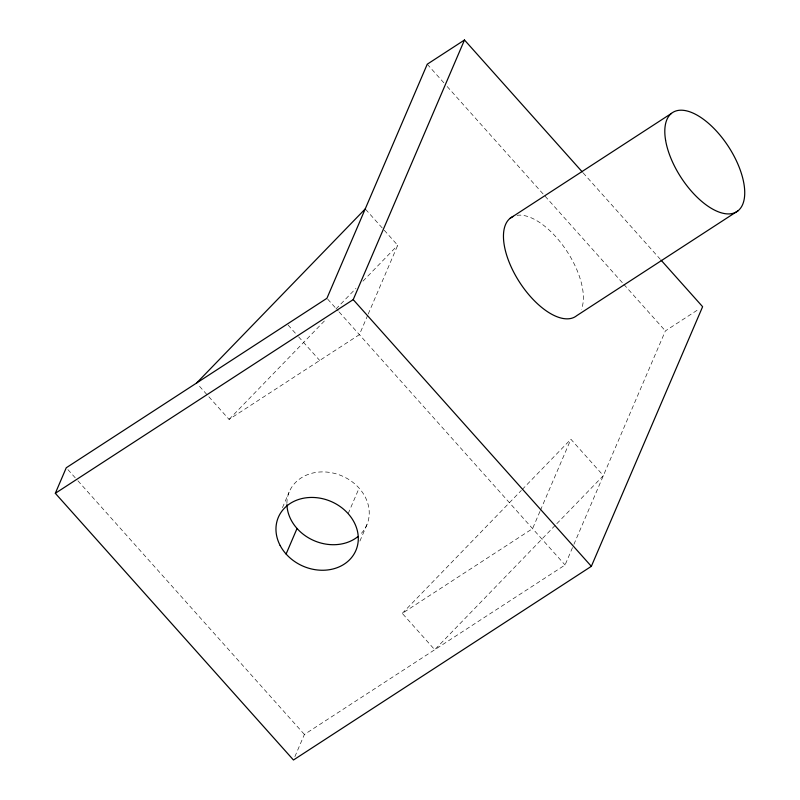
<?xml version="1.0" encoding="UTF-8"?>
<svg xmlns="http://www.w3.org/2000/svg" width="800" height="800" viewBox="0 0 800 800"><rect width="100%" height="100%" fill="white"/><g stroke="black" fill="none" stroke-linecap="round" stroke-linejoin="round"><path stroke-width="0.6" stroke-dasharray="4 3" d="M282.46 507.69L289.12 492.15M367.74 315.18L359.39 334.66L229.07 419.4L198.22 384.85M368.23 314.04L397.7 245.29L366.04 209.83M348.16 513.67L359.1 488.13M359.89 541.12L367.02 524.47M294.88 756.67L304.4 734.46L565.06 564.99L573.41 545.51M539.95 511.44L532.58 528.63L402.26 613.36L434.73 649.73L555.56 524.98M540.44 510.29L570.89 439.25L603.37 475.62L556.43 524.08M573.9 544.37L665.39 330.91L698.49 309.39M229.07 419.4L325.55 319.78M335.98 309.01L355.98 288.36M362.93 281.18L397.7 245.29M402.26 613.36L521.34 490.41M522.21 489.51L570.89 439.25M583.14 172.88L660.31 259.31M427.25 64.21L443.84 82.8M447.16 86.51L623.07 283.52M623.9 284.45L665.39 330.91M327.73 299.2L338.29 311.02M339.1 311.93L565.06 564.99M288.05 325.01L297.79 335.92M298.6 336.83L319.71 360.47M67.92 469.62L77.05 479.84M77.88 480.77L304.4 734.46M286.9 503.49A42.17 35.25 23.2 0 1 342.05 475.95A42.17 35.25 23.2 0 1 359.83 534.92M517 215.34A59.04 28.29 57 0 1 565.56 249.19A59.04 28.29 57 0 1 581.31 309.41"/><path stroke-width="1.2" d="M661.14 260.24L702.62 306.7L591.35 566.32L293.46 760L55.32 493.3L66.26 467.76L326.92 298.3L427.25 64.21L464.49 40L582.31 171.96M55.32 493.3L353.21 299.62L464.49 40M286.1 554.02L297.04 528.48M196.59 383.03L365.23 208.92M510.13 218.29L671.49 113.38M738.07 210.77L576.71 315.68A59.04 28.29 57 0 1 519.15 281.56A59.04 28.29 57 0 1 513.31 216.38M353.21 299.62L591.35 566.32M358.04 536.5A42.17 35.25 23.2 0 1 313.46 540.39A42.17 35.25 23.2 0 1 286.92 504.67M280.15 545.49A42.17 35.25 23.2 0 0 351.3 557.9A42.17 35.25 23.2 0 0 319.93 498.15A42.17 35.25 23.2 0 0 280.15 545.49M665.59 140.23A59.04 28.29 57 0 0 731.21 213.72A59.04 28.29 57 0 0 717.55 132.28A59.04 28.29 57 0 0 665.59 140.23"/></g></svg>
